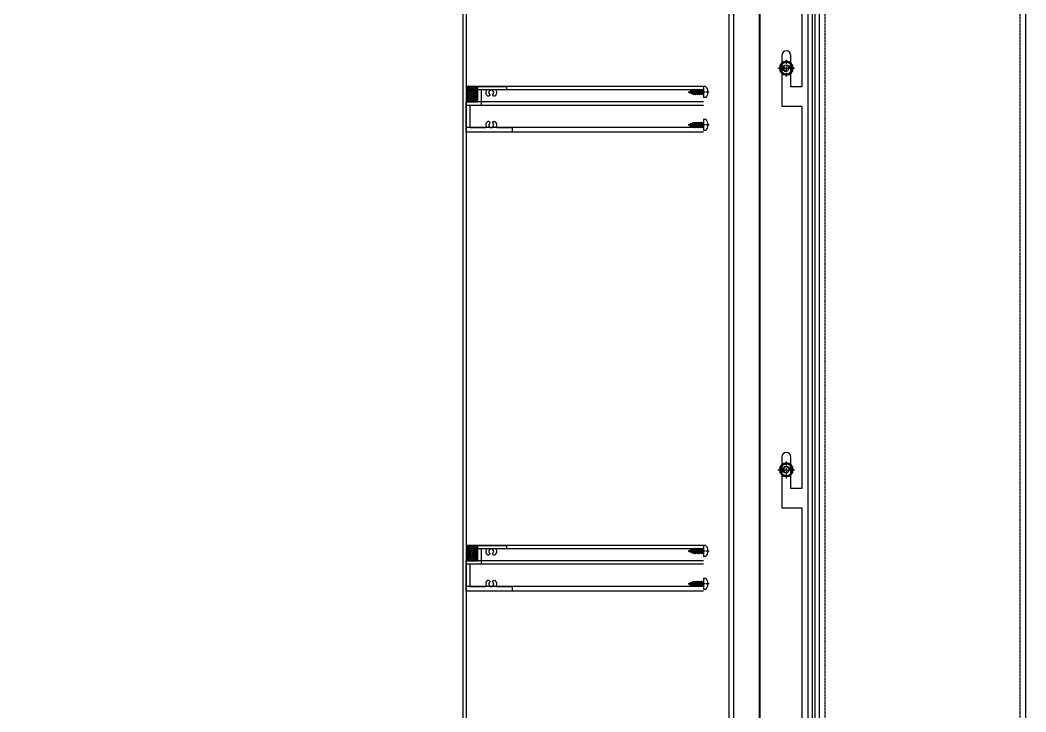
# Model space of a CAD drawing. Header units: millimetres. Extents: x 0 to 119933, y -45162 to 41221.
# Drawn here: x 40081 to 40957, y 3335 to 3938 of the extents above; entities that cross this region are included whole.
import ezdxf

# ---------------------------------------------------------------- set-up
doc = ezdxf.new("R2010")
doc.units = ezdxf.units.MM
for name, pattern in [('CENTER', [2, 1.25, -0.25, 0.25, -0.25]), ('CENTER2', [28.575, 19.05, -3.175, 3.175, -3.175]), ('DASHED', [0.75, 0.5, -0.25]), ('HIDDEN', [0.375, 0.25, -0.125])]:
    doc.linetypes.add(name, pattern=pattern)
for name, color, linetype in [('CW', 4, 'Continuous'), ('F-Alum', 4, 'Continuous'), ('F-dashed line', 8, 'DASHED'), ('F-seslants', 8, 'Continuous'), ('F-SSTEEL', 3, 'Continuous'), ('HIDDEN', 1, 'HIDDEN'), ('中心线', 1, 'CENTER2'), ('其他', 4, 'Continuous'), ('螺栓钉类', 241, 'Continuous')]:
    doc.layers.add(name, color=color, linetype=linetype)

# ---------------------------------------------------------------- blocks, each defined once
blk = doc.blocks.new('*U375')
at = {"layer": '中心线', "color": 1, "linetype": 'CENTER', "ltscale": 2.357948}
blk.add_line((0, -4.91), (0, 13.39), dxfattribs=at)
at = {"layer": '其他', "color": 4, "linetype": 'Continuous'}
for p, q in [((-2.2, 9.29), (1.95, 9.87)), ((-1.66, 8.98), (1.42, 9.57)), ((-1.49, 10.99), (1.33, 11.39)), ((-1.33, 9.79), (1.09, 10.38)), ((-0.96, 10.68), (0.8, 11.08)), ((-0.62, 11.49), (0.44, 11.93)), ((-2.4, 7.66), (2.4, 8.34)), ((-2.4, 6.06), (2.4, 6.74)), ((-2.4, 4.46), (2.4, 5.14)), ((-2.4, 2.86), (2.4, 3.54)), ((-2.4, 1.26), (2.4, 1.94)), ((-1.87, 0), (1.79, 0.69)), ((-1.79, 8.01), (1.79, 8.69)), ((-1.79, 7.31), (1.79, 7.99)), ((-1.79, 6.41), (1.79, 7.09)), ((-1.79, 5.71), (1.79, 6.39)), ((-1.79, 4.81), (1.79, 5.49)), ((-1.79, 4.11), (1.79, 4.79)), ((-1.79, 3.21), (1.79, 3.89)), ((-1.79, 2.51), (1.79, 3.19)), ((-1.79, 1.61), (1.79, 2.29)), ((-1.79, 0.91), (1.79, 1.59)), ((0, 0), (2.4, 0.34))]:
    blk.add_line(p, q, dxfattribs=at)
at = {"layer": '螺栓钉类', "linetype": 'Continuous'}
for p, q in [((-2.2, 9.29), (-1.33, 9.79)), ((-2.2, 9.29), (-1.66, 8.98)), ((-1.66, 8.98), (-1.79, 8.68)), ((-1.49, 10.99), (-0.62, 11.49)), ((-1.49, 10.99), (-0.96, 10.68)), ((-0.96, 10.68), (-1.33, 9.79)), ((0, 13), (-0.62, 11.49)), ((0, 13), (0.46, 11.89)), ((0.46, 11.89), (1.33, 11.39)), ((0.8, 11.08), (1.33, 11.39)), ((0.8, 11.08), (1.09, 10.38)), ((1.09, 10.38), (1.95, 9.87)), ((1.42, 9.57), (1.95, 9.87)), ((1.42, 9.57), (1.79, 8.68)), ((-2.4, 7.66), (-1.79, 8.01)), ((-2.4, 7.66), (-1.79, 7.31)), ((-2.4, 6.06), (-1.79, 6.41)), ((-2.4, 6.06), (-1.79, 5.71)), ((-2.4, 4.46), (-1.79, 4.81)), ((-2.4, 4.46), (-1.79, 4.11)), ((-2.4, 2.86), (-1.79, 3.21)), ((-2.4, 2.86), (-1.79, 2.51)), ((-2.4, 1.26), (-1.79, 1.61)), ((-2.4, 1.26), (-1.79, 0.91)), ((-1.79, 8.01), (-1.79, 8.68)), ((-1.79, 6.41), (-1.79, 7.31)), ((-1.79, 4.81), (-1.79, 5.71)), ((-1.79, 3.21), (-1.79, 4.11)), ((-1.79, 1.61), (-1.79, 2.51)), ((-1.79, 0.2), (-1.79, 0.91)), ((1.79, 8.69), (2.4, 8.34)), ((1.79, 7.99), (2.4, 8.34)), ((1.79, 7.09), (1.79, 7.99)), ((1.79, 7.09), (2.4, 6.74)), ((1.79, 6.39), (2.4, 6.74)), ((1.79, 5.49), (1.79, 6.39)), ((1.79, 5.49), (2.4, 5.14)), ((1.79, 4.79), (2.4, 5.14)), ((1.79, 3.89), (1.79, 4.79)), ((1.79, 3.89), (2.4, 3.54)), ((1.79, 3.19), (2.4, 3.54)), ((1.79, 2.29), (1.79, 3.19)), ((1.79, 2.29), (2.4, 1.94)), ((1.79, 1.59), (2.4, 1.94)), ((1.79, 0.69), (1.79, 1.59)), ((1.79, 0.69), (2.4, 0.34)), ((2.4, 0.2), (2.4, 0.34)), ((-4.75, -2.14), (-4.75, 0)), ((-4.75, 0), (-1.99, 0)), ((-1.99, 0), (2.6, 0)), ((-0.4, -3.3), (0.4, -3.3)), ((-0.4, -3.69), (-0.4, -3.3)), ((0.4, -3.69), (0.4, -3.3)), ((2.6, 0), (4.75, 0)), ((4.75, -2.14), (4.75, 0))]:
    blk.add_line(p, q, dxfattribs=at)
for centre, radius, start, end in [((-1.99, 0.2), 0.2, 270, 0), ((2.6, 0.2), 0.2, 180, 270), ((0, 4.3), 8, 233.57643, 267.13402), ((0, 4.3), 8, 272.86598, 306.42357)]:
    blk.add_arc(centre, radius, start, end, dxfattribs=at)
blk = doc.blocks.new('A$C0A0351D0')
at = {"layer": 'F-seslants'}
h = blk.add_hatch(dxfattribs=at)
h.set_pattern_fill('ANSI37', color=256, scale=10)
h.set_pattern_definition([(45, (29520.1611, 76186.4152), (-0.883883476, 0.883883476), []), (135, (29520.1611, 76186.4152), (-0.883883476, -0.883883476), [])])
h.paths.add_polyline_path([(218.84, 0), (228.84, 0), (228.84, -13.5), (218.84, -13.5)])
at = {"layer": 'F-Alum'}
for p, q in [((22.23, 0), (228.84, 0)), ((22.23, -3), (228.84, -3)), ((22.23, -16.5), (228.84, -16.5)), ((22.23, -35.91), (228.11, -35.91)), ((22.23, -40), (228.84, -40))]:
    blk.add_line(p, q, dxfattribs=at)
blk.add_lwpolyline([(218.84, 0), (193.84, 0), (193.84, -3), (202, -3, -0.501863), (202.72, -3.96, 0.254047), (203.6, -8.17, 1), (205.43, -6.61, -0.455848), (205.9, -3.48), (205.9, -3.38, -0.414214), (206.28, -3), (207.78, -3, -0.414214), (208.15, -3.38), (208.15, -3.48, -0.455848), (208.63, -6.61, 1), (210.45, -8.17, 0.254047), (211.34, -3.96, -0.501863), (212.06, -3), (215.84, -3), (215.84, -16.5), (225.84, -16.5), (225.84, -35.91), (212.06, -35.91, -0.501863), (211.34, -34.95, 0.254047), (210.45, -30.74, 1), (208.63, -32.3, -0.455848), (208.15, -35.44), (208.15, -35.54, -0.414214), (207.78, -35.91), (206.28, -35.91, -0.414214), (205.9, -35.54), (205.9, -35.44, -0.455848), (205.43, -32.3, 1), (203.6, -30.74, 0.254047), (202.72, -34.95, -0.501863), (202, -35.91), (188.84, -35.91), (188.84, -40), (228.84, -40), (228.84, -13.5), (218.84, -13.5)], format="xyb", close=True, dxfattribs=at)
at = {"layer": 'F-dashed line'}
blk.add_line((22.23, -13.5), (228.84, -13.5), dxfattribs=at)
at = {"layer": 'F-seslants'}
blk.add_lwpolyline([(218.84, 0), (228.84, 0), (228.84, -13.5), (218.84, -13.5)], close=True, dxfattribs=at)
at = {"layer": '螺栓钉类', "rotation": 270}
for p in [(22.23, -4.92), (22.23, -33.58)]:
    blk.add_blockref('*U375', p, dxfattribs=at)
blk = doc.blocks.new('*U74')
at = {"layer": '中心线', "color": 1, "linetype": 'CENTER', "ltscale": 2.880968}
for p, q in [((7.26, 0), (-7.26, 0)), ((0, 7.26), (0, -7.26))]:
    blk.add_line(p, q, dxfattribs=at)
at = {"layer": '螺栓钉类', "linetype": 'ByBlock'}
blk.add_lwpolyline([(5, 2.89), (0, 5.77), (-5, 2.89), (-5, -2.89), (0, -5.77), (5, -2.89)], close=True, dxfattribs=at)
for centre, radius in [((-0.02, 0), 6), ((0, 0), 5), ((0, 0), 2.46)]:
    blk.add_circle(centre, radius, dxfattribs=at)
blk.add_arc((0, 0), 3, 270, 180, dxfattribs=at)

msp = doc.modelspace()

# ---------------------------------------------------------------- linework, layer by layer
at = {"layer": 'CW', "elevation": -1.39}
for points in [[(40666.72, 2004.96), (40126.26, 2860.68), (40080.99, 2860.68), (40080.99, 2919.53), (40771.32, 2919.53), (40771.32, 7370.28)], [(40773.32, 7372.28), (40773.32, 2917.53), (40082.99, 2917.53), (40082.99, 2862.68), (40127.36, 2862.68), (40668.72, 2005.54)]]:
    msp.add_lwpolyline(points, dxfattribs=at)
at = {"layer": 'F-Alum'}
for p, q in [((40724.97, 7322.8, -1.11), (40724.97, 2968.28, -1.11)), ((40725.6, 7322.8, -1.11), (40725.6, 2968.28, -1.11)), ((40767.32, 7322.8, -1.11), (40767.32, 2968.28, -1.11)), ((40466.72, 5140.53, -1.11), (40466.72, 2955.53, -1.11)), ((40469.72, 5137.53, -1.11), (40469.72, 2958.53, -1.11)), ((40698.55, 5137.53, -1.11), (40698.55, 2958.53, -1.11)), ((40702.55, 5137.53, -1.11), (40702.55, 2955.53, -1.11))]:
    msp.add_line(p, q, dxfattribs=at)
at = {"layer": 'F-Alum', "elevation": -1.66}
for points in [[(40762.08, 3996.91), (40762.08, 3879.67), (40752.58, 3879.67), (40752.58, 3906.93, 1), (40744.58, 3906.93), (40744.58, 3862.72), (40762.08, 3862.72), (40762.08, 3646.91)], [(40762.08, 3646.91), (40762.08, 3529.67), (40752.58, 3529.67), (40752.58, 3556.93, 1), (40744.58, 3556.93), (40744.58, 3512.72), (40762.08, 3512.72), (40762.08, 3296.91)]]:
    msp.add_lwpolyline(points, format="xyb", dxfattribs=at)
at = {"layer": 'F-SSTEEL', "color": 8, "linetype": 'HIDDEN'}
for p, q in [((40782.32, 2848.37, -1.11), (40782.32, 7744.28, -1.11)), ((40952.32, 2848.37, -1.11), (40952.32, 7744.28, -1.11))]:
    msp.add_line(p, q, dxfattribs=at)
at = {"layer": 'F-SSTEEL', "elevation": -1.11}
msp.add_lwpolyline([(40957.32, 2848.37), (40957.32, 7744.28), (40777.32, 7744.28), (40777.32, 2768.37)], dxfattribs=at)
at = {"layer": 'HIDDEN'}
msp.add_line((40466.72, 5140.53, -1.11), (40466.72, 2945.53, -1.11), dxfattribs=at)

# ---------------------------------------------------------------- block references
at = {"layer": 'HIDDEN', "xscale": -1}
for p in [(40698.55, 3880.01, -1.39), (40698.55, 3480.01, -1.39)]:
    msp.add_blockref('A$C0A0351D0', p, dxfattribs=at)
at = {"layer": '螺栓钉类', "xscale": -1}
for p in [(40748.58, 3895.91, -1.39), (40748.58, 3545.91, -1.39)]:
    msp.add_blockref('*U74', p, dxfattribs=at)

doc.saveas('drawing.dxf')
